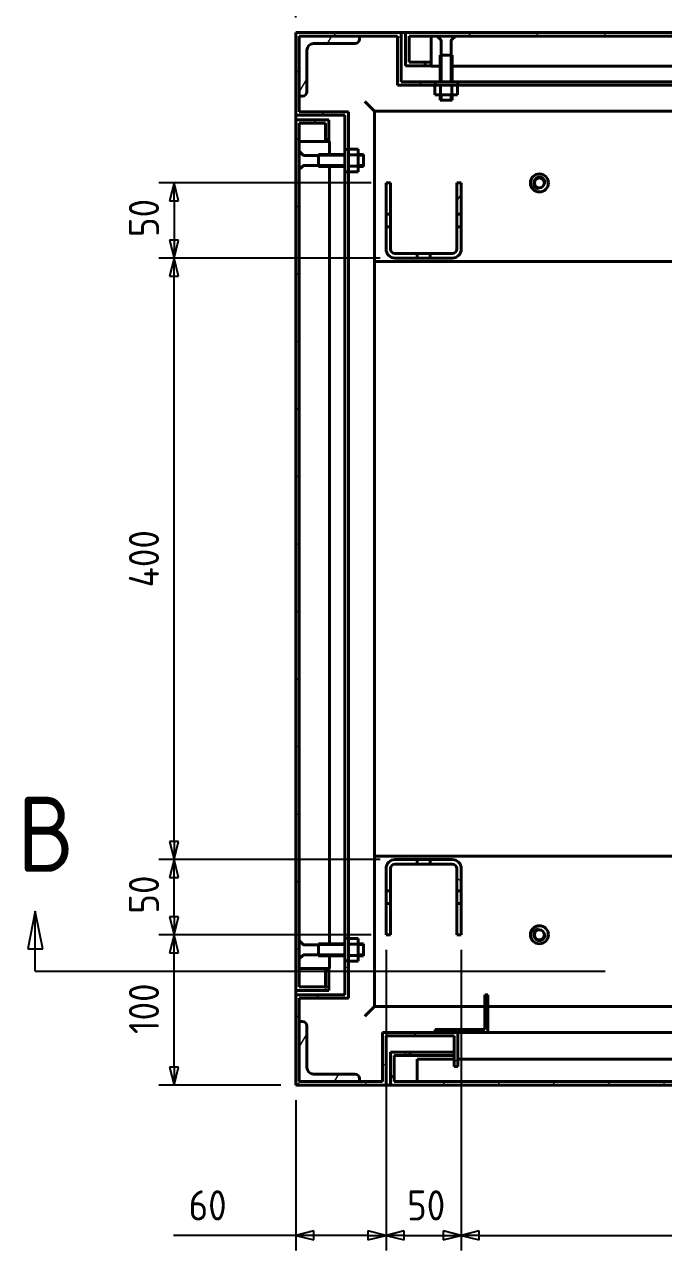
# Model space of a CAD drawing. Header units: millimetres. Extents: x 0 to 8410, y 0 to 5940.
# Drawn here: x 6515 to 6940, y 3084 to 3899 of the extents above; entities that cross this region are included whole.
import ezdxf

# ---------------------------------------------------------------- set-up
doc = ezdxf.new("R2010")
doc.units = ezdxf.units.MM
doc.header["$LTSCALE"] = 10
doc.linetypes.add('CHAIN', pattern=[0.3543, 0.2362, -0.0295, 0.0591, -0.0295])
doc.linetypes.add('DOUBLE_DASH_CHAIN', pattern=[1.2403, 0.6614, -0.0827, 0.1654, -0.0827, 0.1654, -0.0827])
doc.layers.get('0').update_dxf_attribs({"color": 3, "lineweight": 25})
for name, color, linetype, lineweight in [('가시적인 것(ISO)', 3, 'Continuous', 40), ('가시적인 좁은 것(ISO)', 3, 'Continuous', 35), ('단면선(ISO)', 7, 'CHAIN', 25), ('치수(ISO)', 2, 'Continuous', 25), ('해치(ISO)', 7, 'Continuous', 18)]:
    doc.layers.add(name, color=color, linetype=linetype, lineweight=lineweight)
doc.styles.add('부품번호텍스트_PSTEK_POSCO', font='isocp.shx')
doc.styles.add('치수 텍스트_PSTEK_POSCO', font='isocp.shx')
doc.dimstyles.new('치수_PSTEK_POSCO', dxfattribs={"dimscale": 10, "dimtxt": 2, "dimasz": 1.2, "dimexe": 1, "dimexo": 1, "dimgap": 1, "dimtad": 1, "dimrnd": 1e-08, "dimdsep": 46, "dimtxsty": '치수 텍스트_PSTEK_POSCO', "dimblk": 'Filled-2', "dimcen": 0.09, "dimdle": 10, "dimclrd": 7, "dimclre": 7, "dimclrt": 2, "dimadec": 1, "dimazin": 2, "dimtfac": 1, "dimtmove": 0, "dimatfit": 3, "dimfxl": 0, "dimtolj": 1, "dimlwd": -1, "dimlwe": -1, "dimarcsym": 0})
pattern_1 = [(45, (0, 0), (-22.45064, 22.45064), [])]
pattern_2 = [(59.99998, (0, 0), (-27.4963, 15.87501), [])]

# ---------------------------------------------------------------- blocks, each defined once
blk = doc.blocks.new('2dTransSection1')
at = {"layer": '단면선(ISO)', "linetype": 'Continuous'}
for p, q in [((652.237, 330.963), (651.737, 328.463)), ((652.237, 328.463), (652.237, 330.963)), ((652.737, 328.463), (652.237, 330.963)), ((651.737, 328.463), (652.737, 328.463)), ((652.237, 326.963), (652.237, 328.463)), ((652.237, 326.963), (655.969, 326.963))]:
    blk.add_line(p, q, dxfattribs=at)
at = {"layer": '단면선(ISO)', "linetype": 'DOUBLE_DASH_CHAIN', "ltscale": 5.729759}
blk.add_line((652.237, 326.963), (812.314, 326.963), dxfattribs=at)
at = {"layer": '단면선(ISO)', "linetype": 'Continuous', "flags": 128}
blk.add_lwpolyline([(652.737, 328.463), (652.237, 330.963)], dxfattribs=at)
at = {"layer": '단면선(ISO)'}
blk.add_solid([(652.737, 328.463), (652.237, 330.963), (651.737, 328.463), (652.737, 328.463)], dxfattribs=at)
at = {"layer": '단면선(ISO)', "insert": (651.039, 333.577), "char_height": 5, "attachment_point": 7, "style": '부품번호텍스트_PSTEK_POSCO'}
blk.add_mtext('B', dxfattribs=at)
blk = doc.blocks.new('Filled-2')
at = {"color": 0}
for p, q in [((0, 0), (-1, 0.25)), ((-1, 0.25), (-1, -0.25)), ((-1, 0), (0, 0)), ((-1, -0.25), (0, 0))]:
    blk.add_line(p, q, dxfattribs=at)
at = {"color": 0, "flags": 128}
blk.add_lwpolyline([(-1, -0.25), (0, 0)], dxfattribs=at)
at = {"color": 0}
blk.add_solid([(-1, -0.25), (0, 0), (-1, 0.25), (-1, -0.25)], dxfattribs=at)
blk = doc.blocks.new('*D55')
at = {"layer": 'Defpoints', "color": 0}
for p in [(6614.64, 3343.9), (6761.67, 3343.9), (6755.67, 3293.9)]:
    blk.add_point(p, dxfattribs=at)
at = {"layer": '치수(ISO)', "color": 7}
for p, q in [((6751.67, 3343.9), (6604.64, 3343.9)), ((6614.64, 3305.9), (6614.64, 3331.9)), ((6745.67, 3293.9), (6604.64, 3293.9))]:
    blk.add_line(p, q, dxfattribs=at)
at = {"layer": '치수(ISO)', "color": 7, "xscale": 12.00000047683716, "yscale": 12.00000047683716, "zscale": 12.00000047683716}
for p, rotation in [((6614.64, 3343.9), 90), ((6614.64, 3293.9), 270)]:
    blk.add_blockref('Filled-2', p, dxfattribs=dict(at, rotation=rotation))
at = {"layer": '치수(ISO)', "color": 2, "insert": (6594.64, 3307.89), "char_height": 20, "attachment_point": 4, "rotation": 90, "style": '치수 텍스트_PSTEK_POSCO'}
blk.add_mtext('\\A1;50', dxfattribs=at)
blk = doc.blocks.new('*D57')
at = {"layer": 'Defpoints', "color": 0}
for p in [(6614.64, 3293.9), (6755.67, 3293.9), (6695.67, 3193.9)]:
    blk.add_point(p, dxfattribs=at)
at = {"layer": '치수(ISO)', "color": 7}
for p, q in [((6745.67, 3293.9), (6604.64, 3293.9)), ((6614.64, 3205.9), (6614.64, 3281.9)), ((6685.67, 3193.9), (6604.64, 3193.9))]:
    blk.add_line(p, q, dxfattribs=at)
at = {"layer": '치수(ISO)', "color": 7, "xscale": 12.00000047683716, "yscale": 12.00000047683716, "zscale": 12.00000047683716}
for p, rotation in [((6614.64, 3293.9), 90), ((6614.64, 3193.9), 270)]:
    blk.add_blockref('Filled-2', p, dxfattribs=dict(at, rotation=rotation))
at = {"layer": '치수(ISO)', "color": 2, "insert": (6594.64, 3227.89), "char_height": 20, "attachment_point": 4, "rotation": 90, "style": '치수 텍스트_PSTEK_POSCO'}
blk.add_mtext('\\A1;100', dxfattribs=at)
blk = doc.blocks.new('*D58')
at = {"layer": 'Defpoints', "color": 0}
for p in [(6614.64, 3743.9), (6761.67, 3743.9), (6761.67, 3343.9)]:
    blk.add_point(p, dxfattribs=at)
at = {"layer": '치수(ISO)', "color": 7}
for p, q in [((6751.67, 3743.9), (6604.64, 3743.9)), ((6614.64, 3355.9), (6614.64, 3731.9)), ((6751.67, 3343.9), (6604.64, 3343.9))]:
    blk.add_line(p, q, dxfattribs=at)
at = {"layer": '치수(ISO)', "color": 7, "xscale": 12.00000047683716, "yscale": 12.00000047683716, "zscale": 12.00000047683716}
for p, rotation in [((6614.64, 3743.9), 90), ((6614.64, 3343.9), 270)]:
    blk.add_blockref('Filled-2', p, dxfattribs=dict(at, rotation=rotation))
at = {"layer": '치수(ISO)', "color": 2, "insert": (6594.64, 3524.89), "char_height": 20, "attachment_point": 4, "rotation": 90, "style": '치수 텍스트_PSTEK_POSCO'}
blk.add_mtext('\\A1;400', dxfattribs=at)
blk = doc.blocks.new('*D59')
at = {"layer": 'Defpoints', "color": 0}
for p in [(6755.67, 3793.9), (6614.64, 3743.9), (6761.67, 3743.9)]:
    blk.add_point(p, dxfattribs=at)
at = {"layer": '치수(ISO)', "color": 7}
for p, q in [((6745.67, 3793.9), (6604.64, 3793.9)), ((6614.64, 3781.9), (6614.64, 3755.9)), ((6751.67, 3743.9), (6604.64, 3743.9))]:
    blk.add_line(p, q, dxfattribs=at)
at = {"layer": '치수(ISO)', "color": 7, "xscale": 12.00000047683716, "yscale": 12.00000047683716, "zscale": 12.00000047683716}
for p, rotation in [((6614.64, 3793.9), 90), ((6614.64, 3743.9), 270)]:
    blk.add_blockref('Filled-2', p, dxfattribs=dict(at, rotation=rotation))
at = {"layer": '치수(ISO)', "color": 2, "insert": (6594.64, 3757.89), "char_height": 20, "attachment_point": 4, "rotation": 90, "style": '치수 텍스트_PSTEK_POSCO'}
blk.add_mtext('\\A1;50', dxfattribs=at)
blk = doc.blocks.new('*D60')
at = {"layer": 'Defpoints', "color": 0}
for p in [(6755.67, 3293.9), (6695.67, 3193.9), (6755.67, 3093.9)]:
    blk.add_point(p, dxfattribs=at)
at = {"layer": '치수(ISO)', "color": 7}
for p, q in [((6755.67, 3283.9), (6755.67, 3083.9)), ((6695.67, 3183.9), (6695.67, 3083.9)), ((6695.67, 3093.9), (6614.35, 3093.9)), ((6743.67, 3093.9), (6707.67, 3093.9))]:
    blk.add_line(p, q, dxfattribs=at)
at = {"layer": '치수(ISO)', "color": 7, "xscale": 12.00000047683716, "yscale": 12.00000047683716, "zscale": 12.00000047683716, "rotation": 180}
blk.add_blockref('Filled-2', (6695.67, 3093.9), dxfattribs=at)
at = {"layer": '치수(ISO)', "color": 7, "xscale": 12.00000047683716, "yscale": 12.00000047683716, "zscale": 12.00000047683716}
blk.add_blockref('Filled-2', (6755.67, 3093.9), dxfattribs=at)
at = {"layer": '치수(ISO)', "color": 2, "insert": (6624.35, 3113.9), "char_height": 20, "attachment_point": 4, "style": '치수 텍스트_PSTEK_POSCO'}
blk.add_mtext('\\A1;60', dxfattribs=at)
blk = doc.blocks.new('*D61')
at = {"layer": 'Defpoints', "color": 0}
for p in [(6755.67, 3293.9), (6805.67, 3293.9), (6805.67, 3093.9)]:
    blk.add_point(p, dxfattribs=at)
at = {"layer": '치수(ISO)', "color": 7}
for p, q in [((6755.67, 3283.9), (6755.67, 3083.9)), ((6805.67, 3283.9), (6805.67, 3083.9)), ((6767.67, 3093.9), (6793.67, 3093.9))]:
    blk.add_line(p, q, dxfattribs=at)
at = {"layer": '치수(ISO)', "color": 7, "xscale": 12.00000047683716, "yscale": 12.00000047683716, "zscale": 12.00000047683716, "rotation": 180}
blk.add_blockref('Filled-2', (6755.67, 3093.9), dxfattribs=at)
at = {"layer": '치수(ISO)', "color": 7, "xscale": 12.00000047683716, "yscale": 12.00000047683716, "zscale": 12.00000047683716}
blk.add_blockref('Filled-2', (6805.67, 3093.9), dxfattribs=at)
at = {"layer": '치수(ISO)', "color": 2, "insert": (6769.66, 3113.9), "char_height": 20, "attachment_point": 4, "style": '치수 텍스트_PSTEK_POSCO'}
blk.add_mtext('\\A1;50', dxfattribs=at)
blk = doc.blocks.new('*D62')
at = {"layer": 'Defpoints', "color": 0}
for p in [(6805.67, 3293.9), (7155.67, 3293.9), (7155.67, 3093.9)]:
    blk.add_point(p, dxfattribs=at)
at = {"layer": '치수(ISO)', "color": 7}
for p, q in [((6805.67, 3283.9), (6805.67, 3083.9)), ((7155.67, 3283.9), (7155.67, 3083.9)), ((6817.67, 3093.9), (7143.67, 3093.9))]:
    blk.add_line(p, q, dxfattribs=at)
at = {"layer": '치수(ISO)', "color": 7, "xscale": 12.00000047683716, "yscale": 12.00000047683716, "zscale": 12.00000047683716, "rotation": 180}
blk.add_blockref('Filled-2', (6805.67, 3093.9), dxfattribs=at)
at = {"layer": '치수(ISO)', "color": 7, "xscale": 12.00000047683716, "yscale": 12.00000047683716, "zscale": 12.00000047683716}
blk.add_blockref('Filled-2', (7155.67, 3093.9), dxfattribs=at)
at = {"layer": '치수(ISO)', "color": 2, "insert": (6962.66, 3113.9), "char_height": 20, "attachment_point": 4, "style": '치수 텍스트_PSTEK_POSCO'}
blk.add_mtext('\\A1;350', dxfattribs=at)
blk = doc.blocks.new('*D161')
at = {"layer": 'Defpoints', "color": 0}
for p in [(7215.67, 3924.63), (6695.67, 3893.9), (7215.67, 3741.6)]:
    blk.add_point(p, dxfattribs=at)
at = {"layer": '치수(ISO)', "color": 7}
for p, q in [((6695.67, 3903.9), (6695.67, 3934.63)), ((7215.67, 3751.6), (7215.67, 3934.63)), ((6707.67, 3924.63), (7203.67, 3924.63))]:
    blk.add_line(p, q, dxfattribs=at)
at = {"layer": '치수(ISO)', "color": 7, "xscale": 12.00000047683716, "yscale": 12.00000047683716, "zscale": 12.00000047683716, "rotation": 180}
blk.add_blockref('Filled-2', (6695.67, 3924.63), dxfattribs=at)
at = {"layer": '치수(ISO)', "color": 7, "xscale": 12.00000047683716, "yscale": 12.00000047683716, "zscale": 12.00000047683716}
blk.add_blockref('Filled-2', (7215.67, 3924.63), dxfattribs=at)
at = {"layer": '치수(ISO)', "color": 2, "insert": (6937.56, 3944.63), "char_height": 20, "attachment_point": 4, "style": '치수 텍스트_PSTEK_POSCO'}
blk.add_mtext('\\A1;520', dxfattribs=at)

msp = doc.modelspace()

# ---------------------------------------------------------------- hatches: boundary and pattern name
at = {"layer": '해치(ISO)'}
h = msp.add_hatch(dxfattribs=at)
h.set_pattern_fill('ANSI31', color=256, scale=254, style=0)
h.set_pattern_definition(pattern_1)
h.paths.add_polyline_path([(7927.9681, 3858.9004), (7927.9681, 3891.6004), (7953.3681, 3891.6004), (7993.3681, 3891.6004), (7993.3681, 3851.6004), (7993.3681, 3841.2004), (7960.6681, 3841.2004), (7960.6681, 3816.2004), (7962.9681, 3816.2004), (7962.9681, 3838.9004), (7995.6681, 3838.9004), (7995.6681, 3893.9004), (7925.6681, 3893.9004), (7925.6681, 3861.2004), (7902.9681, 3861.2004), (7902.9681, 3858.9004)])
h.paths.add_polyline_path([(6730.6681, 3841.2004), (6697.9681, 3841.2004), (6697.9681, 3851.6004), (6697.9681, 3891.6004), (6737.9681, 3891.6004), (6763.3681, 3891.6004), (6763.3681, 3858.9004), (6788.3681, 3858.9004), (6788.3681, 3861.2004), (6765.6681, 3861.2004), (6765.6681, 3893.9004), (6695.6681, 3893.9004), (6695.6681, 3838.9004), (6728.3681, 3838.9004), (6728.3681, 3816.2004), (6730.6681, 3816.2004)])
h.paths.add_polyline_path([(7937.9681, 3196.2004), (7937.9681, 3228.9004), (7887.9681, 3228.9004), (7887.9681, 3206.2004), (7890.2681, 3206.2004), (7890.2681, 3226.6004), (7935.6681, 3226.6004), (7935.6681, 3193.9004), (7995.6681, 3193.9004), (7995.6681, 3253.9004), (7962.9681, 3253.9004), (7962.9681, 3276.6004), (7960.6681, 3276.6004), (7960.6681, 3251.6004), (7993.3681, 3251.6004), (7993.3681, 3236.2004), (7993.3681, 3196.2004), (7953.3681, 3196.2004)])
h.paths.add_polyline_path([(6753.3681, 3228.9004), (6753.3681, 3196.2004), (6737.9681, 3196.2004), (6697.9681, 3196.2004), (6697.9681, 3236.2004), (6697.9681, 3251.6004), (6730.6681, 3251.6004), (6730.6681, 3276.6004), (6728.3681, 3276.6004), (6728.3681, 3253.9004), (6695.6681, 3253.9004), (6695.6681, 3193.9004), (6755.6681, 3193.9004), (6755.6681, 3226.6004), (6801.0681, 3226.6004), (6801.0681, 3206.2004), (6803.3681, 3206.2004), (6803.3681, 3228.9004)])
h = msp.add_hatch(dxfattribs=at)
h.set_pattern_fill('ANSI31', color=256, scale=254, angle=14.9999778, style=0)
h.set_pattern_definition(pattern_2)
edge = h.paths.add_edge_path()
edge.add_line((6697.9681, 3196.2004), (6737.9681, 3196.2004))
edge.add_line((6737.9681, 3196.2004), (6737.9681, 3198.2004))
edge.add_ellipse((6734.9681, 3198.2004), major_axis=(3, 0), ratio=1, start_angle=0, end_angle=90)
edge.add_line((6734.9681, 3201.2004), (6707.4681, 3201.2004))
edge.add_ellipse((6707.4681, 3205.7004), major_axis=(0, -4.5), ratio=1, start_angle=270, end_angle=360, ccw=False)
edge.add_line((6702.9681, 3205.7004), (6702.9681, 3233.2004))
edge.add_ellipse((6699.9681, 3233.2004), major_axis=(3, 0), ratio=1, start_angle=0, end_angle=90)
edge.add_line((6699.9681, 3236.2004), (6697.9681, 3236.2004))
edge.add_line((6697.9681, 3236.2004), (6697.9681, 3196.2004))
edge = h.paths.add_edge_path()
edge.add_ellipse((7983.8681, 3205.7004), major_axis=(4.5, 0), ratio=1, start_angle=270, end_angle=360)
edge.add_line((7988.3681, 3205.7004), (7988.3681, 3233.2004))
edge.add_ellipse((7991.3681, 3233.2004), major_axis=(0, 3), ratio=1, start_angle=0, end_angle=90, ccw=False)
edge.add_line((7991.3681, 3236.2004), (7993.3681, 3236.2004))
edge.add_line((7993.3681, 3236.2004), (7993.3681, 3196.2004))
edge.add_line((7993.3681, 3196.2004), (7953.3681, 3196.2004))
edge.add_line((7953.3681, 3196.2004), (7953.3681, 3198.2004))
edge.add_ellipse((7956.3681, 3198.2004), major_axis=(0, 3), ratio=1, start_angle=0, end_angle=90, ccw=False)
edge.add_line((7956.3681, 3201.2004), (7983.8681, 3201.2004))
edge = h.paths.add_edge_path()
edge.add_ellipse((6707.4681, 3882.1004), major_axis=(-4.5, 0), ratio=1, start_angle=270, end_angle=360)
edge.add_line((6702.9681, 3882.1004), (6702.9681, 3854.6004))
edge.add_ellipse((6699.9681, 3854.6004), major_axis=(0, -3), ratio=1, start_angle=0, end_angle=90, ccw=False)
edge.add_line((6699.9681, 3851.6004), (6697.9681, 3851.6004))
edge.add_line((6697.9681, 3851.6004), (6697.9681, 3891.6004))
edge.add_line((6697.9681, 3891.6004), (6737.9681, 3891.6004))
edge.add_line((6737.9681, 3891.6004), (6737.9681, 3889.6004))
edge.add_ellipse((6734.9681, 3889.6004), major_axis=(0, -3), ratio=1, start_angle=0, end_angle=90, ccw=False)
edge.add_line((6734.9681, 3886.6004), (6707.4681, 3886.6004))
edge = h.paths.add_edge_path()
edge.add_line((7956.3681, 3886.6004), (7983.8681, 3886.6004))
edge.add_ellipse((7983.8681, 3882.1004), major_axis=(0, 4.5), ratio=1, start_angle=270, end_angle=360, ccw=False)
edge.add_line((7988.3681, 3882.1004), (7988.3681, 3854.6004))
edge.add_ellipse((7991.3681, 3854.6004), major_axis=(-3, 0), ratio=1, start_angle=0, end_angle=90)
edge.add_line((7991.3681, 3851.6004), (7993.3681, 3851.6004))
edge.add_line((7993.3681, 3851.6004), (7993.3681, 3891.6004))
edge.add_line((7993.3681, 3891.6004), (7953.3681, 3891.6004))
edge.add_line((7953.3681, 3891.6004), (7953.3681, 3889.6004))
edge.add_ellipse((7956.3681, 3889.6004), major_axis=(-3, 0), ratio=1, start_angle=0, end_angle=90)
h = msp.add_hatch(dxfattribs=at)
h.set_pattern_fill('ANSI31', color=256, scale=254, style=0)
h.set_pattern_definition(pattern_1)
h.paths.add_polyline_path([(7909.6681, 3874.2004), (7909.6681, 3871.9004), (7922.6681, 3871.9004), (7922.6681, 3893.9004), (6768.6681, 3893.9004), (6768.6681, 3871.9004), (6781.6681, 3871.9004), (6781.6681, 3874.2004), (6770.9681, 3874.2004), (6770.9681, 3891.6004), (7920.3681, 3891.6004), (7920.3681, 3874.2004)])
h = msp.add_hatch(dxfattribs=at)
h.set_pattern_fill('ANSI31', color=256, scale=254, style=0)
h.set_pattern_definition(pattern_1)
h.paths.add_polyline_path([(6715.3681, 3822.9004), (6717.6681, 3822.9004), (6717.6681, 3835.9004), (6695.6681, 3835.9004), (6695.6681, 3256.9004), (6717.6681, 3256.9004), (6717.6681, 3269.9004), (6715.3681, 3269.9004), (6715.3681, 3259.2004), (6697.9681, 3259.2004), (6697.9681, 3833.6004), (6715.3681, 3833.6004)])
h = msp.add_hatch(dxfattribs=at)
h.set_pattern_fill('ANSI31', color=256, scale=254, angle=14.9999778, style=0)
h.set_pattern_definition(pattern_2)
h.paths.add_polyline_path([(6802.6681, 3773.1544), (6805.6681, 3773.1544), (6805.6681, 3793.9004), (6802.6681, 3793.9004)])
edge = h.paths.add_edge_path()
edge.add_line((6805.6681, 3764.6464), (6802.6681, 3764.6464))
edge.add_line((6802.6681, 3764.6464), (6802.6681, 3749.9004))
edge.add_ellipse((6799.6681, 3749.9004), major_axis=(3, 0), ratio=1, start_angle=270, end_angle=360, ccw=False)
edge.add_line((6799.6681, 3746.9004), (6784.9221, 3746.9004))
edge.add_line((6784.9221, 3746.9004), (6784.9221, 3743.9004))
edge.add_line((6784.9221, 3743.9004), (6799.6681, 3743.9004))
edge.add_ellipse((6799.6681, 3749.9004), major_axis=(0, -6), ratio=1, start_angle=0, end_angle=90)
edge.add_line((6805.6681, 3749.9004), (6805.6681, 3764.6464))
edge = h.paths.add_edge_path()
edge.add_line((6758.6681, 3764.6464), (6755.6681, 3764.6464))
edge.add_line((6755.6681, 3764.6464), (6755.6681, 3749.9004))
edge.add_ellipse((6761.6681, 3749.9004), major_axis=(-6, 0), ratio=1, start_angle=0, end_angle=90)
edge.add_line((6761.6681, 3743.9004), (6776.4141, 3743.9004))
edge.add_line((6776.4141, 3743.9004), (6776.4141, 3746.9004))
edge.add_line((6776.4141, 3746.9004), (6761.6681, 3746.9004))
edge.add_ellipse((6761.6681, 3749.9004), major_axis=(0, -3), ratio=1, start_angle=270, end_angle=360, ccw=False)
edge.add_line((6758.6681, 3749.9004), (6758.6681, 3764.6464))
h.paths.add_polyline_path([(6758.6681, 3793.9004), (6755.6681, 3793.9004), (6755.6681, 3773.1544), (6758.6681, 3773.1544)])
h = msp.add_hatch(dxfattribs=at)
h.set_pattern_fill('ANSI31', color=256, scale=254, angle=105.0002455, style=0)
h.set_pattern_definition([(150.00025, (0, 0), (-15.87488, -27.49637), [])])
h.paths.add_polyline_path([(6758.6681, 3314.6464), (6755.6681, 3314.6464), (6755.6681, 3293.9004), (6758.6681, 3293.9004)])
edge = h.paths.add_edge_path()
edge.add_line((6755.6681, 3323.1544), (6758.6681, 3323.1544))
edge.add_line((6758.6681, 3323.1544), (6758.6681, 3337.9004))
edge.add_ellipse((6761.6681, 3337.9004), major_axis=(-3, 0), ratio=1, start_angle=270, end_angle=360, ccw=False)
edge.add_line((6761.6681, 3340.9004), (6776.4141, 3340.9004))
edge.add_line((6776.4141, 3340.9004), (6776.4141, 3343.9004))
edge.add_line((6776.4141, 3343.9004), (6761.6681, 3343.9004))
edge.add_ellipse((6761.6681, 3337.9004), major_axis=(0, 6), ratio=1, start_angle=0, end_angle=90)
edge.add_line((6755.6681, 3337.9004), (6755.6681, 3323.1544))
edge = h.paths.add_edge_path()
edge.add_line((6802.6681, 3323.1544), (6805.6681, 3323.1544))
edge.add_line((6805.6681, 3323.1544), (6805.6681, 3337.9004))
edge.add_ellipse((6799.6681, 3337.9004), major_axis=(6, 0), ratio=1, start_angle=0, end_angle=90)
edge.add_line((6799.6681, 3343.9004), (6784.9221, 3343.9004))
edge.add_line((6784.9221, 3343.9004), (6784.9221, 3340.9004))
edge.add_line((6784.9221, 3340.9004), (6799.6681, 3340.9004))
edge.add_ellipse((6799.6681, 3337.9004), major_axis=(0, 3), ratio=1, start_angle=270, end_angle=360, ccw=False)
edge.add_line((6802.6681, 3337.9004), (6802.6681, 3323.1544))
h.paths.add_polyline_path([(6802.6681, 3293.9004), (6805.6681, 3293.9004), (6805.6681, 3314.6464), (6802.6681, 3314.6464)])
h = msp.add_hatch(dxfattribs=at)
h.set_pattern_fill('ANSI31', color=256, scale=254, angle=14.9999778, style=0)
h.set_pattern_definition(pattern_2)
h.paths.add_polyline_path([(6760.9681, 3213.6004), (6771.6681, 3213.6004), (6771.6681, 3215.9004), (6758.6681, 3215.9004), (6758.6681, 3193.9004), (7244.1681, 3193.9004), (7244.1681, 3215.9004), (7231.1681, 3215.9004), (7231.1681, 3213.6004), (7241.8681, 3213.6004), (7241.8681, 3196.2004), (6760.9681, 3196.2004)])

# ---------------------------------------------------------------- linework, layer by layer
at = {"layer": '가시적인 것(ISO)'}
for p, q in [((6765.6681, 3893.9004), (6695.6681, 3893.9004)), ((6695.6681, 3893.9004), (6695.6681, 3838.9004)), ((6697.9681, 3841.2004), (6697.9681, 3891.6004)), ((6697.9681, 3891.6004), (6763.3681, 3891.6004)), ((6737.9681, 3891.6004), (6697.9681, 3891.6004)), ((6697.9681, 3891.6004), (6697.9681, 3851.6004)), ((6737.9681, 3889.6004), (6737.9681, 3891.6004)), ((6763.3681, 3891.6004), (6763.3681, 3858.9004)), ((6765.6681, 3861.2004), (6765.6681, 3893.9004)), ((6765.6681, 3893.9004), (6768.6681, 3893.9004)), ((7922.6681, 3893.9004), (6768.6681, 3893.9004)), ((6768.6681, 3893.9004), (6768.6681, 3871.9004)), ((6770.9681, 3874.2004), (6770.9681, 3891.6004)), ((6770.9681, 3891.6004), (7920.3681, 3891.6004)), ((6785.6681, 3871.6004), (6785.6681, 3891.6004)), ((6792.1104, 3889.0581), (6789.5681, 3891.6004)), ((6799.2258, 3889.0581), (6801.7681, 3891.6004)), ((6702.9681, 3854.6004), (6702.9681, 3882.1004)), ((6704.3681, 3885.2004), (6704.2861, 3885.2824)), ((6707.4681, 3886.6004), (6734.9681, 3886.6004)), ((6792.3447, 3878.9004), (6792.3447, 3888.4924)), ((6798.9915, 3878.9004), (6798.9915, 3888.4924)), ((6781.6681, 3874.2004), (6770.9681, 3874.2004)), ((6781.6681, 3871.9004), (6781.6681, 3874.2004)), ((6781.6681, 3874.2004), (6785.6681, 3874.2004)), ((6799.6681, 3878.9004), (6791.6681, 3878.9004)), ((6791.6681, 3861.2004), (6791.6681, 3878.9004)), ((6799.6681, 3878.9004), (6791.6681, 3878.9004)), ((6799.6681, 3861.2004), (6799.6681, 3878.9004)), ((6768.6681, 3871.9004), (6781.6681, 3871.9004)), ((6785.6681, 3871.9004), (6781.6681, 3871.9004)), ((6785.6681, 3871.6004), (6791.6681, 3871.6004)), ((6799.6681, 3871.6004), (7891.6681, 3871.6004)), ((6763.3681, 3858.9004), (6788.3681, 3858.9004)), ((6788.3681, 3861.2004), (6765.6681, 3861.2004)), ((6788.1626, 3858.9004), (6788.1626, 3852.4004)), ((6788.3681, 3858.9004), (6788.3681, 3861.2004)), ((6788.3681, 3861.2004), (6803.3681, 3861.2004)), ((6803.3681, 3858.9004), (6788.3681, 3858.9004)), ((6791.9153, 3858.9004), (6791.9153, 3852.4004)), ((6799.4209, 3858.9004), (6799.4209, 3852.4004)), ((6803.1737, 3858.9004), (6803.1737, 3852.4004)), ((6803.3681, 3861.2004), (6803.3681, 3858.9004)), ((6803.3681, 3861.2004), (7887.9681, 3861.2004)), ((7887.9681, 3858.9004), (6803.3681, 3858.9004)), ((6697.9681, 3851.6004), (6699.9681, 3851.6004)), ((6791.9153, 3852.4004), (6788.1626, 3852.4004)), ((6791.6681, 3848.9004), (6791.6681, 3852.4004)), ((6799.6681, 3848.9004), (6791.6681, 3848.9004)), ((6799.4209, 3852.4004), (6791.9153, 3852.4004)), ((6803.1737, 3852.4004), (6799.4209, 3852.4004)), ((6799.6681, 3848.9004), (6799.6681, 3852.4004)), ((6730.6681, 3841.2004), (6697.9681, 3841.2004)), ((6730.6681, 3816.2004), (6730.6681, 3841.2004)), ((6747.9681, 3841.6004), (6741.5681, 3848.0004)), ((6747.9681, 3841.6004), (7943.3681, 3841.6004)), ((6747.9681, 3246.2004), (6747.9681, 3841.6004)), ((6695.6681, 3838.9004), (6728.3681, 3838.9004)), ((6695.6681, 3835.9004), (6695.6681, 3838.9004)), ((6717.6681, 3835.9004), (6695.6681, 3835.9004)), ((6695.6681, 3835.9004), (6695.6681, 3256.9004)), ((6697.9681, 3259.2004), (6697.9681, 3833.6004)), ((6697.9681, 3833.6004), (6715.3681, 3833.6004)), ((6715.3681, 3833.6004), (6715.3681, 3822.9004)), ((6717.6681, 3822.9004), (6717.6681, 3835.9004)), ((6728.3681, 3838.9004), (6728.3681, 3816.2004)), ((6697.9681, 3821.4004), (6717.9681, 3821.4004)), ((6715.3681, 3822.9004), (6717.6681, 3822.9004)), ((6715.3681, 3821.4004), (6715.3681, 3822.9004)), ((6717.6681, 3822.9004), (6717.6681, 3821.4004)), ((6717.9681, 3812.9004), (6717.9681, 3821.4004)), ((6728.3681, 3816.2004), (6730.6681, 3816.2004)), ((6728.3681, 3801.2004), (6728.3681, 3816.2004)), ((6730.6681, 3816.4059), (6737.1681, 3816.4059)), ((6730.6681, 3816.2004), (6730.6681, 3801.2004)), ((6737.1681, 3816.4059), (6737.1681, 3812.6532)), ((6700.5104, 3812.4581), (6697.9681, 3815.0004)), ((6710.6681, 3812.2238), (6701.0761, 3812.2238)), ((6710.6681, 3812.9004), (6710.6681, 3804.9004)), ((6728.3681, 3812.9004), (6710.6681, 3812.9004)), ((6710.6681, 3812.9004), (6710.6681, 3804.9004)), ((6730.6681, 3812.6532), (6737.1681, 3812.6532)), ((6740.6681, 3812.9004), (6737.1681, 3812.9004)), ((6737.1681, 3812.6532), (6737.1681, 3805.1476)), ((6740.6681, 3812.9004), (6740.6681, 3804.9004)), ((6700.5104, 3805.3427), (6697.9681, 3802.8004)), ((6710.6681, 3805.577), (6701.0761, 3805.577)), ((6728.3681, 3804.9004), (6710.6681, 3804.9004)), ((6717.9681, 3287.9004), (6717.9681, 3804.9004)), ((6728.3681, 3801.2004), (6730.6681, 3801.2004)), ((6728.3681, 3291.6004), (6728.3681, 3801.2004)), ((6730.6681, 3805.1476), (6737.1681, 3805.1476)), ((6730.6681, 3801.3948), (6737.1681, 3801.3948)), ((6730.6681, 3801.2004), (6730.6681, 3291.6004)), ((6737.1681, 3805.1476), (6737.1681, 3801.3948)), ((6740.6681, 3804.9004), (6737.1681, 3804.9004)), ((6758.6681, 3793.9004), (6755.6681, 3793.9004)), ((6755.6681, 3793.9004), (6755.6681, 3773.1544)), ((6758.6681, 3773.1544), (6758.6681, 3793.9004)), ((6805.6681, 3793.9004), (6802.6681, 3793.9004)), ((6802.6681, 3793.9004), (6802.6681, 3773.1544)), ((6805.6681, 3773.1544), (6805.6681, 3793.9004)), ((6755.6681, 3773.1544), (6758.6681, 3773.1544)), ((6755.6681, 3764.6464), (6755.6681, 3773.1544)), ((6758.6681, 3773.1544), (6758.6681, 3764.6464)), ((6802.6681, 3773.1544), (6805.6681, 3773.1544)), ((6802.6681, 3764.6464), (6802.6681, 3773.1544)), ((6805.6681, 3773.1544), (6805.6681, 3764.6464)), ((6758.6681, 3764.6464), (6755.6681, 3764.6464)), ((6755.6681, 3764.6464), (6755.6681, 3749.9004)), ((6758.6681, 3749.9004), (6758.6681, 3764.6464)), ((6805.6681, 3764.6464), (6802.6681, 3764.6464)), ((6802.6681, 3764.6464), (6802.6681, 3749.9004)), ((6805.6681, 3749.9004), (6805.6681, 3764.6464)), ((6776.4141, 3746.9004), (6761.6681, 3746.9004)), ((6761.6681, 3743.9004), (6776.4141, 3743.9004)), ((6776.4141, 3743.9004), (6776.4141, 3746.9004)), ((6776.4141, 3746.9004), (6784.9221, 3746.9004)), ((6784.9221, 3743.9004), (6776.4141, 3743.9004)), ((6799.6681, 3746.9004), (6784.9221, 3746.9004)), ((6784.9221, 3746.9004), (6784.9221, 3743.9004)), ((6784.9221, 3743.9004), (6799.6681, 3743.9004)), ((6747.9681, 3741.6004), (7943.3681, 3741.6004)), ((7943.3681, 3346.2004), (6747.9681, 3346.2004)), ((6776.4141, 3343.9004), (6761.6681, 3343.9004)), ((6776.4141, 3340.9004), (6776.4141, 3343.9004)), ((6776.4141, 3343.9004), (6784.9221, 3343.9004)), ((6799.6681, 3343.9004), (6784.9221, 3343.9004)), ((6784.9221, 3343.9004), (6784.9221, 3340.9004)), ((6755.6681, 3337.9004), (6755.6681, 3323.1544)), ((6758.6681, 3323.1544), (6758.6681, 3337.9004)), ((6761.6681, 3340.9004), (6776.4141, 3340.9004)), ((6784.9221, 3340.9004), (6776.4141, 3340.9004)), ((6784.9221, 3340.9004), (6799.6681, 3340.9004)), ((6802.6681, 3337.9004), (6802.6681, 3323.1544)), ((6805.6681, 3323.1544), (6805.6681, 3337.9004)), ((6755.6681, 3323.1544), (6758.6681, 3323.1544)), ((6755.6681, 3314.6464), (6755.6681, 3323.1544)), ((6758.6681, 3323.1544), (6758.6681, 3314.6464)), ((6802.6681, 3323.1544), (6805.6681, 3323.1544)), ((6802.6681, 3314.6464), (6802.6681, 3323.1544)), ((6805.6681, 3323.1544), (6805.6681, 3314.6464)), ((6758.6681, 3314.6464), (6755.6681, 3314.6464)), ((6755.6681, 3314.6464), (6755.6681, 3293.9004)), ((6758.6681, 3293.9004), (6758.6681, 3314.6464)), ((6805.6681, 3314.6464), (6802.6681, 3314.6464)), ((6802.6681, 3314.6464), (6802.6681, 3293.9004)), ((6805.6681, 3293.9004), (6805.6681, 3314.6464)), ((6700.5104, 3287.4581), (6697.9681, 3290.0004)), ((6710.6681, 3287.2238), (6701.0761, 3287.2238)), ((6710.6681, 3287.9004), (6710.6681, 3279.9004)), ((6728.3681, 3287.9004), (6710.6681, 3287.9004)), ((6710.6681, 3287.9004), (6710.6681, 3279.9004)), ((6728.3681, 3291.6004), (6730.6681, 3291.6004)), ((6728.3681, 3276.6004), (6728.3681, 3291.6004)), ((6730.6681, 3291.6004), (6730.6681, 3276.6004)), ((6730.6681, 3291.4059), (6737.1681, 3291.4059)), ((6730.6681, 3287.6532), (6737.1681, 3287.6532)), ((6737.1681, 3291.4059), (6737.1681, 3287.6532)), ((6740.6681, 3287.9004), (6737.1681, 3287.9004)), ((6737.1681, 3287.6532), (6737.1681, 3280.1476)), ((6740.6681, 3287.9004), (6740.6681, 3279.9004)), ((6755.6681, 3293.9004), (6758.6681, 3293.9004)), ((6802.6681, 3293.9004), (6805.6681, 3293.9004)), ((6700.5104, 3280.3427), (6697.9681, 3277.8004)), ((6710.6681, 3280.577), (6701.0761, 3280.577)), ((6728.3681, 3279.9004), (6710.6681, 3279.9004)), ((6717.9681, 3271.4004), (6717.9681, 3279.9004)), ((6730.6681, 3280.1476), (6737.1681, 3280.1476)), ((6737.1681, 3280.1476), (6737.1681, 3276.3948)), ((6740.6681, 3279.9004), (6737.1681, 3279.9004)), ((6717.9681, 3271.4004), (6697.9681, 3271.4004)), ((6715.3681, 3269.9004), (6715.3681, 3271.4004)), ((6717.6681, 3269.9004), (6715.3681, 3269.9004)), ((6715.3681, 3269.9004), (6715.3681, 3259.2004)), ((6717.6681, 3271.4004), (6717.6681, 3269.9004)), ((6717.6681, 3256.9004), (6717.6681, 3269.9004)), ((6730.6681, 3276.6004), (6728.3681, 3276.6004)), ((6728.3681, 3276.6004), (6728.3681, 3253.9004)), ((6730.6681, 3251.6004), (6730.6681, 3276.6004)), ((6730.6681, 3276.3948), (6737.1681, 3276.3948)), ((6695.6681, 3253.9004), (6695.6681, 3256.9004)), ((6695.6681, 3256.9004), (6717.6681, 3256.9004)), ((6728.3681, 3253.9004), (6695.6681, 3253.9004)), ((6695.6681, 3253.9004), (6695.6681, 3193.9004)), ((6715.3681, 3259.2004), (6697.9681, 3259.2004)), ((6821.3681, 3230.9004), (6821.3681, 3253.9004)), ((6821.3681, 3253.9004), (6823.3681, 3253.9004)), ((6823.3681, 3228.9004), (6823.3681, 3253.9004)), ((6697.9681, 3196.2004), (6697.9681, 3251.6004)), ((6697.9681, 3251.6004), (6730.6681, 3251.6004)), ((6747.9681, 3246.2004), (6741.5681, 3239.8004)), ((6821.3681, 3246.2004), (6747.9681, 3246.2004)), ((7157.4491, 3246.2004), (6823.3681, 3246.2004)), ((6699.9681, 3236.2004), (6697.9681, 3236.2004)), ((6697.9681, 3236.2004), (6697.9681, 3196.2004)), ((6702.9681, 3205.7004), (6702.9681, 3233.2004)), ((6753.3681, 3228.9004), (6753.3681, 3196.2004)), ((6803.3681, 3228.9004), (6753.3681, 3228.9004)), ((6788.3681, 3228.9004), (6788.3681, 3230.9004)), ((6788.3681, 3230.9004), (6821.3681, 3230.9004)), ((6803.3681, 3206.2004), (6803.3681, 3228.9004)), ((6823.3681, 3228.9004), (6803.3681, 3228.9004)), ((6823.3681, 3228.9004), (7165.7053, 3228.9004)), ((6755.6681, 3193.9004), (6755.6681, 3226.6004)), ((6755.6681, 3226.6004), (6801.0681, 3226.6004)), ((6801.0681, 3226.6004), (6801.0681, 3206.2004)), ((6771.6681, 3215.9004), (6758.6681, 3215.9004)), ((6758.6681, 3215.9004), (6758.6681, 3193.9004)), ((6760.9681, 3213.6004), (6771.6681, 3213.6004)), ((6760.9681, 3196.2004), (6760.9681, 3213.6004)), ((6771.6681, 3213.6004), (6771.6681, 3215.9004)), ((6771.6681, 3215.9004), (6801.0681, 3215.9004)), ((6801.0681, 3213.6004), (6771.6681, 3213.6004)), ((6801.0681, 3211.2004), (6776.4181, 3211.2004)), ((6776.4181, 3196.2004), (6776.4181, 3211.2004)), ((6801.0681, 3206.2004), (6803.3681, 3206.2004)), ((7126.6681, 3211.2004), (6803.3681, 3211.2004)), ((6704.3681, 3202.6004), (6704.2861, 3202.5184)), ((6734.9681, 3201.2004), (6707.4681, 3201.2004)), ((6737.9681, 3196.2004), (6737.9681, 3198.2004)), ((6695.6681, 3193.9004), (6755.6681, 3193.9004)), ((6753.3681, 3196.2004), (6697.9681, 3196.2004)), ((6697.9681, 3196.2004), (6737.9681, 3196.2004)), ((6758.6681, 3193.9004), (6755.6681, 3193.9004)), ((6758.6681, 3193.9004), (7244.1681, 3193.9004)), ((7241.8681, 3196.2004), (6760.9681, 3196.2004))]:
    msp.add_line(p, q, dxfattribs=at)
for centre, radius in [((6857.6681, 3793.9004), 6), ((6857.6681, 3793.9004), 3.3235), ((6857.6681, 3293.9004), 6), ((6857.6681, 3293.9004), 3.3235)]:
    msp.add_circle(centre, radius, dxfattribs=at)
for centre, radius, start, end in [((6734.9681, 3889.6004), 3, 270, 0), ((6707.4681, 3882.1004), 4.5, 90, 180), ((6791.5447, 3888.4924), 0.8, 0, 45), ((6799.7915, 3888.4924), 0.8, 135, 180), ((6699.9681, 3854.6004), 3, 270, 0), ((6701.0761, 3813.0238), 0.8, 225, 270), ((6701.0761, 3804.777), 0.8, 90, 135), ((6761.6681, 3749.9004), 6, 180, 270), ((6761.6681, 3749.9004), 3, 180, 270), ((6799.6681, 3749.9004), 3, 270, 0), ((6799.6681, 3749.9004), 6, 270, 0), ((6761.6681, 3337.9004), 6, 90, 180), ((6799.6681, 3337.9004), 6, 0, 90), ((6761.6681, 3337.9004), 3, 90, 180), ((6799.6681, 3337.9004), 3, 0, 90), ((6701.0761, 3288.0238), 0.8, 225, 270), ((6701.0761, 3279.777), 0.8, 90, 135), ((6699.9681, 3233.2004), 3, 0, 90), ((6707.4681, 3205.7004), 4.5, 180, 270), ((6734.9681, 3198.2004), 3, 0, 90)]:
    msp.add_arc(centre, radius, start, end, dxfattribs=at)
at = {"layer": '가시적인 좁은 것(ISO)'}
for p, q in [((6792.4121, 3878.9004), (6792.4121, 3861.2004)), ((6798.9241, 3861.2004), (6798.9241, 3878.9004)), ((6792.4121, 3852.4004), (6792.4121, 3848.9004)), ((6798.9241, 3848.9004), (6798.9241, 3852.4004)), ((6728.3681, 3812.1564), (6710.6681, 3812.1564)), ((6740.6681, 3812.1564), (6737.1681, 3812.1564)), ((6710.6681, 3805.6444), (6728.3681, 3805.6444)), ((6737.1681, 3805.6444), (6740.6681, 3805.6444)), ((6728.3681, 3287.1564), (6710.6681, 3287.1564)), ((6740.6681, 3287.1564), (6737.1681, 3287.1564)), ((6710.6681, 3280.6444), (6728.3681, 3280.6444)), ((6737.1681, 3280.6444), (6740.6681, 3280.6444))]:
    msp.add_line(p, q, dxfattribs=at)
for centre, start, end in [((6857.6681, 3793.9004), 350, 260), ((6857.6681, 3293.9004), 100, 10)]:
    msp.add_arc(centre, 4, start, end, dxfattribs=at)

# ---------------------------------------------------------------- block references
at = {"layer": '단면선(ISO)', "xscale": 10, "yscale": 10, "zscale": 10}
msp.add_blockref('2dTransSection1', (0, 0), dxfattribs=at)

# ---------------------------------------------------------------- dimensions: what is measured, and where the dimension line sits
at = {"layer": '치수(ISO)', "color": 7}
for base, p1, p2, angle, override, picture, middle in [((7215.6681, 3924.6326), (6695.6681, 3893.9004), (7215.6681, 3741.6004), 180, {"dimdec": 2, "dimblk2": 'Filled-2', "dimsah": 1, "dimtp": 0, "dimtm": 0, "dimtdec": 2, "dimtofl": 0, "dimatfit": 1}, '*D161', (6955.5681, 3924.6326)), ((6614.6407, 3743.9004), (6755.6681, 3793.9004), (6761.6681, 3743.9004), 90, {"dimdec": 2, "dimtp": 0, "dimtm": 0, "dimtdec": 2, "dimtofl": 0, "dimatfit": 1}, '*D59', (6614.6407, 3768.9004)), ((6614.6407, 3743.9004), (6761.6681, 3343.9004), (6761.6681, 3743.9004), 90, {"dimdec": 2, "dimtp": 0, "dimtm": 0, "dimtdec": 2, "dimtofl": 0, "dimatfit": 1}, '*D58', (6614.6407, 3543.9004)), ((6614.6407, 3343.9004), (6755.6681, 3293.9004), (6761.6681, 3343.9004), 90, {"dimdec": 2, "dimtp": 0, "dimtm": 0, "dimtdec": 2, "dimtofl": 0, "dimatfit": 1}, '*D55', (6614.6407, 3318.9004)), ((6614.6407, 3293.9004), (6695.6681, 3193.9004), (6755.6681, 3293.9004), 90, {"dimdec": 2, "dimtp": 0, "dimtm": 0, "dimtdec": 2, "dimtofl": 0, "dimatfit": 1}, '*D57', (6614.6407, 3243.9004)), ((6755.6681, 3093.9004), (6695.6681, 3193.9004), (6755.6681, 3293.9004), 180, {"dimdec": 2, "dimtp": 0, "dimtm": 0, "dimtdec": 2, "dimtofl": 0, "dimatfit": 2}, '*D60', (6635.9576, 3093.9004)), ((6805.6681, 3093.9004), (6755.6681, 3293.9004), (6805.6681, 3293.9004), 180, {"dimdec": 2, "dimtp": 0, "dimtm": 0, "dimtdec": 2, "dimtofl": 0, "dimatfit": 1}, '*D61', (6780.6681, 3093.9004)), ((7155.6681, 3093.9004), (6805.6681, 3293.9004), (7155.6681, 3293.9004), 180, {"dimdec": 2, "dimtp": 0, "dimtm": 0, "dimtdec": 2, "dimtofl": 0, "dimatfit": 1}, '*D62', (6980.6681, 3093.9004))]:
    dim = msp.add_linear_dim(base=base, p1=p1, p2=p2, angle=angle, dimstyle='치수_PSTEK_POSCO', override=override, dxfattribs=at)
    dim.commit()
    dim.dimension.update_dxf_attribs({"geometry": picture, "text_midpoint": middle, "dimtype": 160})

doc.saveas('drawing.dxf')
